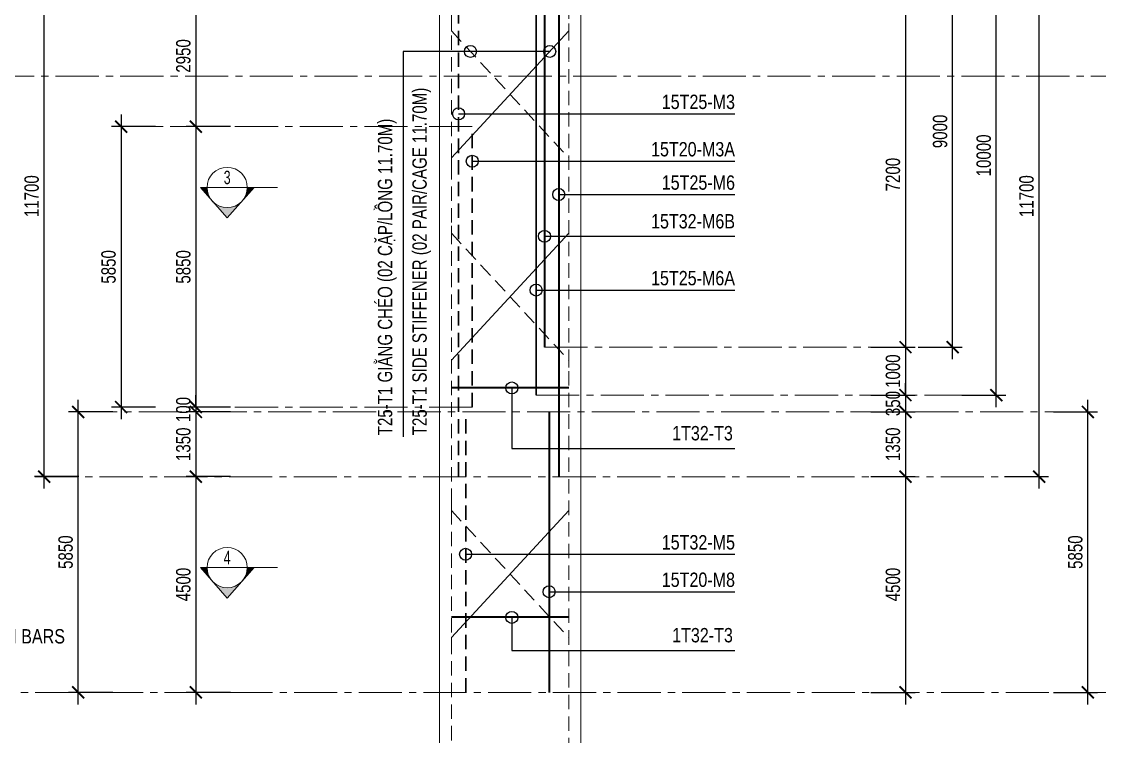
# Model space of a CAD drawing. Header units: millimetres. Extents: x 2746337 to 7547699, y -363432 to 15720.
# Drawn here: x 2871188 to 2893677, y -26918 to -12008 of the extents above; entities that cross this region are included whole.
import ezdxf
from ezdxf.enums import TextEntityAlignment as Align

# ---------------------------------------------------------------- set-up
doc = ezdxf.new("R2010")
doc.units = ezdxf.units.MM
doc.header["$LTSCALE"] = 1200
doc.header["$PDMODE"] = 3
for name, pattern in [('CENTER2', [1.125, 0.75, -0.125, 0.125, -0.125]), ('CONTINOUS', [0]), ('HIDDEN', [0.375, 0.25, -0.125])]:
    doc.linetypes.add(name, pattern=pattern)
for name, color, linetype, lineweight in [('1', 9, 'Continuous', 13), ('BOUND', 3, 'Continuous', 20), ('C1CO', 4, 'Continuous', 35), ('Grid line', 160, 'CENTER2', 5), ('HIDE', 8, 'HIDDEN', 13), ('K-THUOC', 1, 'Continuous', 18), ('LEADER', 8, 'Continuous', 9), ('T1CO', 4, 'Continuous', 20), ('T1HI', 4, 'HIDDEN', 13), ('TCCO', 4, 'Continuous', 35), ('TCHI', 4, 'HIDDEN', 30), ('TEXTMA', 2, 'Continuous', 13), ('TEXTVN', 2, 'Continuous', 20)]:
    doc.layers.add(name, color=color, linetype=linetype, lineweight=lineweight)
doc.styles.add('DB_Arial', font='arial.ttf', dxfattribs={"width": 0.8})
doc.styles.add('SMTEXT', font='arial.ttf', dxfattribs={"width": 0.75})
doc.styles.add('TEXTVN', font='VHELVCN.TTF', dxfattribs={"width": 0.8})
doc.dimstyles.new('BSV1-100', dxfattribs={"dimtxt": 300, "dimasz": 250, "dimexe": 200, "dimexo": 0, "dimgap": 108, "dimtad": 1, "dimdec": 0, "dimdsep": 46, "dimtxsty": 'SMTEXT', "dimblk": 'ARCHTICK', "dimcen": 100, "dimdle": 250, "dimclrd": 256, "dimclre": 256, "dimclrt": 1, "dimadec": 0, "dimazin": 0, "dimtfac": 1, "dimtdec": 0, "dimtix": 1, "dimtmove": 2, "dimatfit": 3, "dimfxl": 720, "dimfxlon": 1, "dimtolj": 1, "dimtzin": 0, "dimarcsym": 0})
doc.dimstyles.new('BSV25', dxfattribs={"dimtxt": 300, "dimasz": 250, "dimexe": 200, "dimexo": 0, "dimgap": 108, "dimtad": 1, "dimdec": 0, "dimlfac": 0.25, "dimdsep": 46, "dimtxsty": 'SMTEXT', "dimblk": 'ARCHTICK', "dimcen": 100, "dimdle": 250, "dimclrd": 256, "dimclre": 256, "dimclrt": 2, "dimadec": 0, "dimazin": 0, "dimtfac": 1, "dimtdec": 0, "dimtix": 1, "dimtmove": 2, "dimatfit": 3, "dimfxl": 800, "dimfxlon": 1, "dimtolj": 1, "dimtzin": 0, "dimarcsym": 0})

# ---------------------------------------------------------------- blocks, each defined once
blk = doc.blocks.new('_ArchTick')
at = {"color": 0, "linetype": 'ByBlock', "const_width": 0.15}
blk.add_lwpolyline([(-0.5, -0.5), (0.5, 0.5)], dxfattribs=at)
blk = doc.blocks.new('*D115')
at = {"layer": 'Defpoints', "color": 0, "transparency": 16777216}
for p in [(2879905, -8850), (2866096, -11850), (2879905, -11850)]:
    blk.add_point(p, dxfattribs=at)
at = {"layer": 'K-THUOC', "lineweight": -2, "transparency": 16777216}
for p, q in [((2866096, -8600), (2866096, -12100)), ((2866816, -8850), (2865896, -8850)), ((2866816, -11850), (2865896, -11850))]:
    blk.add_line(p, q, dxfattribs=at)
at = {"layer": 'K-THUOC', "lineweight": -2, "transparency": 16777216, "xscale": 250, "yscale": 250, "zscale": 250}
for p, rotation in [((2866096, -8850), 90), ((2866096, -11850), 270)]:
    blk.add_blockref('_ArchTick', p, dxfattribs=dict(at, rotation=rotation))
at = {"layer": 'K-THUOC', "color": 1, "transparency": 16777216, "char_height": 300, "attachment_point": 5, "rotation": 90, "style": 'SMTEXT'}
for s, insert in [('\\A1;T12a200-L1,L2,L3', (2866384, -10350)), ('\\A1;3000', (2865834, -10350))]:
    blk.add_mtext(s, dxfattribs=dict(at, insert=insert))
blk = doc.blocks.new('*D78')
at = {"layer": 'Defpoints', "color": 0, "transparency": 16777216}
for p in [(2879905, -11850), (2866096, -26000), (2872898, -26000)]:
    blk.add_point(p, dxfattribs=at)
at = {"layer": 'K-THUOC', "lineweight": -2, "transparency": 16777216}
for p, q in [((2866096, -11600), (2866096, -26250)), ((2866816, -11850), (2865896, -11850)), ((2866816, -26000), (2865896, -26000))]:
    blk.add_line(p, q, dxfattribs=at)
at = {"layer": 'K-THUOC', "lineweight": -2, "transparency": 16777216, "xscale": 250, "yscale": 250, "zscale": 250}
for p, rotation in [((2866096, -11850), 90), ((2866096, -26000), 270)]:
    blk.add_blockref('_ArchTick', p, dxfattribs=dict(at, rotation=rotation))
at = {"layer": 'K-THUOC', "color": 1, "transparency": 16777216, "char_height": 300, "attachment_point": 5, "rotation": 90, "style": 'SMTEXT'}
for s, insert in [('\\A1;T12a300-L1,L2,L3', (2866384, -18925)), ('\\A1;14150', (2865835, -18925))]:
    blk.add_mtext(s, dxfattribs=dict(at, insert=insert))
blk = doc.blocks.new('SIGSEC')
at = {"layer": '1', "lineweight": 9}
h = blk.add_hatch(color=256, dxfattribs=at)
h.dxf.hatch_style = 1
h.paths.add_polyline_path([(-420, 0), (-560, 0), (-315, -278, -0.182676)])
h = blk.add_hatch(color=256, dxfattribs=at)
h.dxf.hatch_style = 1
h.paths.add_polyline_path([(560, 0), (420, 0, -0.182676), (315, -278)])
h = blk.add_hatch(color=256, dxfattribs=at)
h.dxf.hatch_style = 1
h.paths.add_polyline_path([(315, -278, -0.451416), (-315, -278), (0, -635)])
at = {"layer": '1', "lineweight": 9, "elevation": 0}
blk.add_lwpolyline([(1050, 0), (-560, 0), (0, -635), (560, 0)], dxfattribs=at)
at = {"layer": '1', "lineweight": 9}
blk.add_circle((0, 0), 420, dxfattribs=at)
at = {"layer": 'BOUND', "lineweight": 9, "style": 'TEXTVN', "width": 0.8}
blk.add_attdef('SEC', text='', height=280, dxfattribs=at).set_placement((0, 210, 0), align=Align.MIDDLE_CENTER)
blk = doc.blocks.new('*D82')
at = {"layer": 'Defpoints', "color": 0, "transparency": 16777216}
for p in [(2896467, -9350), (2865080, -13150), (2897724, -13150)]:
    blk.add_point(p, dxfattribs=at)
at = {"layer": 'K-THUOC', "lineweight": -2, "transparency": 16777216}
for p, q in [((2865080, -9100), (2865080, -13400)), ((2865800, -9350), (2864880, -9350)), ((2865800, -13150), (2864880, -13150))]:
    blk.add_line(p, q, dxfattribs=at)
at = {"layer": 'K-THUOC', "lineweight": -2, "transparency": 16777216, "xscale": 250, "yscale": 250, "zscale": 250}
for p, rotation in [((2865080, -9350), 90), ((2865080, -13150), 270)]:
    blk.add_blockref('_ArchTick', p, dxfattribs=dict(at, rotation=rotation))
at = {"layer": 'K-THUOC', "color": 1, "transparency": 16777216, "insert": (2864819, -11250), "char_height": 300, "attachment_point": 5, "rotation": 90, "style": 'SMTEXT'}
blk.add_mtext('\\A1;3800', dxfattribs=at)
blk = doc.blocks.new('*D88')
at = {"layer": 'Defpoints', "color": 0, "transparency": 16777216}
for p in [(2882855, -11600), (2882855, -18800), (2889630, -18800)]:
    blk.add_point(p, dxfattribs=at)
at = {"layer": 'K-THUOC', "lineweight": -2, "transparency": 16777216}
for p, q in [((2889630, -11350), (2889630, -19050)), ((2888910, -11600), (2889830, -11600)), ((2888910, -18800), (2889830, -18800))]:
    blk.add_line(p, q, dxfattribs=at)
at = {"layer": 'K-THUOC', "lineweight": -2, "transparency": 16777216, "xscale": 250, "yscale": 250, "zscale": 250}
for p, rotation in [((2889630, -11600), 90), ((2889630, -18800), 270)]:
    blk.add_blockref('_ArchTick', p, dxfattribs=dict(at, rotation=rotation))
at = {"layer": 'K-THUOC', "color": 1, "transparency": 16777216, "insert": (2889369, -15200), "char_height": 300, "attachment_point": 5, "rotation": 90, "style": 'SMTEXT'}
blk.add_mtext('\\A1;7200', dxfattribs=at)
blk = doc.blocks.new('*D89')
at = {"layer": 'Defpoints', "color": 0, "transparency": 16777216}
for p in [(2882855, -19800), (2882855, -20150), (2889630, -20150)]:
    blk.add_point(p, dxfattribs=at)
at = {"layer": 'K-THUOC', "lineweight": -2, "transparency": 16777216}
for p, q in [((2889630, -19800), (2889630, -19550)), ((2888910, -19800), (2889830, -19800)), ((2889630, -19800), (2889630, -20150)), ((2888910, -20150), (2889830, -20150)), ((2889630, -20150), (2889630, -20400))]:
    blk.add_line(p, q, dxfattribs=at)
at = {"layer": 'K-THUOC', "lineweight": -2, "transparency": 16777216, "xscale": 250, "yscale": 250, "zscale": 250}
for p, rotation in [((2889630, -19800), 270), ((2889630, -20150), 90)]:
    blk.add_blockref('_ArchTick', p, dxfattribs=dict(at, rotation=rotation))
at = {"layer": 'K-THUOC', "color": 1, "transparency": 16777216, "insert": (2889369, -19975), "char_height": 300, "attachment_point": 5, "rotation": 90, "style": 'SMTEXT'}
blk.add_mtext('\\A1;350', dxfattribs=at)
blk = doc.blocks.new('*D90')
at = {"layer": 'Defpoints', "color": 0, "transparency": 16777216}
for p in [(2882855, -20150), (2882855, -21500), (2889630, -21500)]:
    blk.add_point(p, dxfattribs=at)
at = {"layer": 'K-THUOC', "lineweight": -2, "transparency": 16777216}
for p, q in [((2889630, -19900), (2889630, -21750)), ((2888910, -20150), (2889830, -20150)), ((2888910, -21500), (2889830, -21500))]:
    blk.add_line(p, q, dxfattribs=at)
at = {"layer": 'K-THUOC', "lineweight": -2, "transparency": 16777216, "xscale": 250, "yscale": 250, "zscale": 250}
for p, rotation in [((2889630, -20150), 90), ((2889630, -21500), 270)]:
    blk.add_blockref('_ArchTick', p, dxfattribs=dict(at, rotation=rotation))
at = {"layer": 'K-THUOC', "color": 1, "transparency": 16777216, "insert": (2889369, -20825), "char_height": 300, "attachment_point": 5, "rotation": 90, "style": 'SMTEXT'}
blk.add_mtext('\\A1;1350', dxfattribs=at)
blk = doc.blocks.new('*D91')
at = {"layer": 'Defpoints', "color": 0, "transparency": 16777216}
for p in [(2882505, -21500), (2882855, -26000), (2889630, -26000)]:
    blk.add_point(p, dxfattribs=at)
at = {"layer": 'K-THUOC', "lineweight": -2, "transparency": 16777216}
for p, q in [((2889630, -21250), (2889630, -26250)), ((2888910, -21500), (2889830, -21500)), ((2888910, -26000), (2889830, -26000))]:
    blk.add_line(p, q, dxfattribs=at)
at = {"layer": 'K-THUOC', "lineweight": -2, "transparency": 16777216, "xscale": 250, "yscale": 250, "zscale": 250}
for p, rotation in [((2889630, -21500), 90), ((2889630, -26000), 270)]:
    blk.add_blockref('_ArchTick', p, dxfattribs=dict(at, rotation=rotation))
at = {"layer": 'K-THUOC', "color": 1, "transparency": 16777216, "insert": (2889369, -23750), "char_height": 300, "attachment_point": 5, "rotation": 90, "style": 'SMTEXT'}
blk.add_mtext('\\A1;4500', dxfattribs=at)
blk = doc.blocks.new('*D92')
at = {"layer": 'Defpoints', "color": 0, "transparency": 16777216}
for p in [(2882355, -20150), (2893435, -20150), (2882355, -26000)]:
    blk.add_point(p, dxfattribs=at)
at = {"layer": 'K-THUOC', "lineweight": -2, "transparency": 16777216}
for p, q in [((2893435, -26250), (2893435, -19900)), ((2892715, -20150), (2893635, -20150)), ((2892715, -26000), (2893635, -26000))]:
    blk.add_line(p, q, dxfattribs=at)
at = {"layer": 'K-THUOC', "lineweight": -2, "transparency": 16777216, "xscale": 250, "yscale": 250, "zscale": 250}
for p, rotation in [((2893435, -20150), 90), ((2893435, -26000), 270)]:
    blk.add_blockref('_ArchTick', p, dxfattribs=dict(at, rotation=rotation))
at = {"layer": 'K-THUOC', "color": 1, "transparency": 16777216, "insert": (2893174, -23075), "char_height": 300, "attachment_point": 5, "rotation": 90, "style": 'SMTEXT'}
blk.add_mtext('\\A1;5850', dxfattribs=at)
blk = doc.blocks.new('*D93')
at = {"layer": 'Defpoints', "color": 0, "transparency": 16777216}
for p in [(2881804, -9800), (2892417, -9800), (2881804, -21500)]:
    blk.add_point(p, dxfattribs=at)
at = {"layer": 'K-THUOC', "lineweight": -2, "transparency": 16777216}
for p, q in [((2892417, -21750), (2892417, -9550)), ((2891697, -9800), (2892617, -9800)), ((2891697, -21500), (2892617, -21500))]:
    blk.add_line(p, q, dxfattribs=at)
at = {"layer": 'K-THUOC', "lineweight": -2, "transparency": 16777216, "xscale": 250, "yscale": 250, "zscale": 250}
for p, rotation in [((2892417, -9800), 90), ((2892417, -21500), 270)]:
    blk.add_blockref('_ArchTick', p, dxfattribs=dict(at, rotation=rotation))
at = {"layer": 'K-THUOC', "color": 1, "transparency": 16777216, "insert": (2892156, -15650), "char_height": 300, "attachment_point": 5, "rotation": 90, "style": 'SMTEXT'}
blk.add_mtext('\\A1;11700', dxfattribs=at)
blk = doc.blocks.new('*D96')
at = {"layer": 'Defpoints', "color": 0, "transparency": 16777216}
for p in [(2881504, -9800), (2891524, -9800), (2881504, -19800)]:
    blk.add_point(p, dxfattribs=at)
at = {"layer": 'K-THUOC', "lineweight": -2, "transparency": 16777216}
for p, q in [((2891524, -20050), (2891524, -9550)), ((2890804, -9800), (2891724, -9800)), ((2890804, -19800), (2891724, -19800))]:
    blk.add_line(p, q, dxfattribs=at)
at = {"layer": 'K-THUOC', "lineweight": -2, "transparency": 16777216, "xscale": 250, "yscale": 250, "zscale": 250}
for p, rotation in [((2891524, -9800), 90), ((2891524, -19800), 270)]:
    blk.add_blockref('_ArchTick', p, dxfattribs=dict(at, rotation=rotation))
at = {"layer": 'K-THUOC', "color": 1, "transparency": 16777216, "insert": (2891263, -14800), "char_height": 300, "attachment_point": 5, "rotation": 90, "style": 'SMTEXT'}
blk.add_mtext('\\A1;10000', dxfattribs=at)
blk = doc.blocks.new('*D97')
at = {"layer": 'Defpoints', "color": 0, "transparency": 16777216}
for p in [(2882098, -9800), (2890614, -9800), (2882098, -18800)]:
    blk.add_point(p, dxfattribs=at)
at = {"layer": 'K-THUOC', "lineweight": -2, "transparency": 16777216}
for p, q in [((2890614, -19050), (2890614, -9550)), ((2889894, -9800), (2890814, -9800)), ((2889894, -18800), (2890814, -18800))]:
    blk.add_line(p, q, dxfattribs=at)
at = {"layer": 'K-THUOC', "lineweight": -2, "transparency": 16777216, "xscale": 250, "yscale": 250, "zscale": 250}
for p, rotation in [((2890614, -9800), 90), ((2890614, -18800), 270)]:
    blk.add_blockref('_ArchTick', p, dxfattribs=dict(at, rotation=rotation))
at = {"layer": 'K-THUOC', "color": 1, "transparency": 16777216, "insert": (2890353, -14300), "char_height": 300, "attachment_point": 5, "rotation": 90, "style": 'SMTEXT'}
blk.add_mtext('\\A1;9000', dxfattribs=at)
blk = doc.blocks.new('*D100')
at = {"layer": 'Defpoints', "color": 0, "transparency": 16777216}
for p in [(2879881, -11250), (2874825, -14200), (2879881, -14200)]:
    blk.add_point(p, dxfattribs=at)
at = {"layer": 'K-THUOC', "lineweight": -2, "transparency": 16777216}
for p, q in [((2874825, -11000), (2874825, -14450)), ((2875545, -11250), (2874625, -11250)), ((2875545, -14200), (2874625, -14200))]:
    blk.add_line(p, q, dxfattribs=at)
at = {"layer": 'K-THUOC', "lineweight": -2, "transparency": 16777216, "xscale": 250, "yscale": 250, "zscale": 250}
for p, rotation in [((2874825, -11250), 90), ((2874825, -14200), 270)]:
    blk.add_blockref('_ArchTick', p, dxfattribs=dict(at, rotation=rotation))
at = {"layer": 'K-THUOC', "color": 1, "transparency": 16777216, "insert": (2874564, -12725), "char_height": 300, "attachment_point": 5, "rotation": 90, "style": 'SMTEXT'}
blk.add_mtext('\\A1;2950', dxfattribs=at)
blk = doc.blocks.new('*D101')
at = {"layer": 'Defpoints', "color": 0, "transparency": 16777216}
for p in [(2879881, -21500), (2874825, -26000), (2879881, -26000)]:
    blk.add_point(p, dxfattribs=at)
at = {"layer": 'K-THUOC', "lineweight": -2, "transparency": 16777216}
for p, q in [((2874825, -21250), (2874825, -26250)), ((2875545, -21500), (2874625, -21500)), ((2875545, -26000), (2874625, -26000))]:
    blk.add_line(p, q, dxfattribs=at)
at = {"layer": 'K-THUOC', "lineweight": -2, "transparency": 16777216, "xscale": 250, "yscale": 250, "zscale": 250}
for p, rotation in [((2874825, -21500), 90), ((2874825, -26000), 270)]:
    blk.add_blockref('_ArchTick', p, dxfattribs=dict(at, rotation=rotation))
at = {"layer": 'K-THUOC', "color": 1, "transparency": 16777216, "insert": (2874564, -23750), "char_height": 300, "attachment_point": 5, "rotation": 90, "style": 'SMTEXT'}
blk.add_mtext('\\A1;4500', dxfattribs=at)
blk = doc.blocks.new('*D102')
at = {"layer": 'Defpoints', "color": 0, "transparency": 16777216}
for p in [(2871660, -9800), (2880081, -9800), (2880081, -21500)]:
    blk.add_point(p, dxfattribs=at)
at = {"layer": 'K-THUOC', "lineweight": -2, "transparency": 16777216}
for p, q in [((2871660, -21750), (2871660, -9550)), ((2872380, -9800), (2871460, -9800)), ((2872380, -21500), (2871460, -21500))]:
    blk.add_line(p, q, dxfattribs=at)
at = {"layer": 'K-THUOC', "lineweight": -2, "transparency": 16777216, "xscale": 250, "yscale": 250, "zscale": 250}
for p, rotation in [((2871660, -9800), 90), ((2871660, -21500), 270)]:
    blk.add_blockref('_ArchTick', p, dxfattribs=dict(at, rotation=rotation))
at = {"layer": 'K-THUOC', "color": 1, "transparency": 16777216, "insert": (2871399, -15650), "char_height": 300, "attachment_point": 5, "rotation": 90, "style": 'SMTEXT'}
blk.add_mtext('\\A1;11700', dxfattribs=at)
blk = doc.blocks.new('*D110')
at = {"layer": 'Defpoints', "color": 0, "transparency": 16777216}
for p in [(2897483, -500), (2891936, -26000), (2902651, -26000)]:
    blk.add_point(p, dxfattribs=at)
at = {"layer": 'K-THUOC', "lineweight": -2, "transparency": 16777216}
for p, q in [((2902651, -250), (2902651, -26250)), ((2901931, -500), (2902851, -500)), ((2901931, -26000), (2902851, -26000))]:
    blk.add_line(p, q, dxfattribs=at)
at = {"layer": 'K-THUOC', "lineweight": -2, "transparency": 16777216, "xscale": 250, "yscale": 250, "zscale": 250}
for p, rotation in [((2902651, -500), 90), ((2902651, -26000), 270)]:
    blk.add_blockref('_ArchTick', p, dxfattribs=dict(at, rotation=rotation))
at = {"layer": 'K-THUOC', "color": 1, "transparency": 16777216, "insert": (2902390, -13250), "char_height": 300, "attachment_point": 5, "rotation": 90, "style": 'SMTEXT'}
blk.add_mtext('\\A1;25500', dxfattribs=at)
blk = doc.blocks.new('*D111')
at = {"layer": 'Defpoints', "color": 0, "transparency": 16777216}
for p in [(2891936, -26000), (2893508, -45000), (2902651, -45000)]:
    blk.add_point(p, dxfattribs=at)
at = {"layer": 'K-THUOC', "lineweight": -2, "transparency": 16777216}
for p, q in [((2902651, -25750), (2902651, -45250)), ((2901931, -26000), (2902851, -26000)), ((2901931, -45000), (2902851, -45000))]:
    blk.add_line(p, q, dxfattribs=at)
at = {"layer": 'K-THUOC', "lineweight": -2, "transparency": 16777216, "xscale": 250, "yscale": 250, "zscale": 250}
for p, rotation in [((2902651, -26000), 90), ((2902651, -45000), 270)]:
    blk.add_blockref('_ArchTick', p, dxfattribs=dict(at, rotation=rotation))
at = {"layer": 'K-THUOC', "color": 1, "transparency": 16777216, "insert": (2902390, -35500), "char_height": 300, "attachment_point": 5, "rotation": 90, "style": 'SMTEXT'}
blk.add_mtext('\\A1;19000', dxfattribs=at)
blk = doc.blocks.new('*D112')
at = {"layer": 'Defpoints', "color": 0, "transparency": 16777216}
for p in [(2896683, 0), (2903712, 0), (2891936, -26000)]:
    blk.add_point(p, dxfattribs=at)
at = {"layer": 'K-THUOC', "lineweight": -2, "transparency": 16777216}
for p, q in [((2903712, -26250), (2903712, 250)), ((2902992, 0), (2903912, 0)), ((2902992, -26000), (2903912, -26000))]:
    blk.add_line(p, q, dxfattribs=at)
at = {"layer": 'K-THUOC', "lineweight": -2, "transparency": 16777216, "xscale": 250, "yscale": 250, "zscale": 250}
for p, rotation in [((2903712, 0), 90), ((2903712, -26000), 270)]:
    blk.add_blockref('_ArchTick', p, dxfattribs=dict(at, rotation=rotation))
at = {"layer": 'K-THUOC', "color": 1, "transparency": 16777216, "insert": (2903451, -13000), "char_height": 300, "attachment_point": 5, "rotation": 90, "style": 'SMTEXT'}
blk.add_mtext('\\A1;26000', dxfattribs=at)
blk = doc.blocks.new('lop2-type2')
at = {"layer": 'TCHI', "color": 6, "linetype": 'CONTINOUS'}
for p, q in [((2735120, -11600), (2735120, -5750)), ((2735270, -19800), (2735270, -9800))]:
    blk.add_line(p, q, dxfattribs=at)
blk = doc.blocks.new('lop1-type2')
at = {"layer": 'C1CO'}
for p, q in [((2730241, 450), (2730241, -4100)), ((2730091, -2600), (2730091, -11600)), ((2730241, -9800), (2730241, -21500)), ((2730041, -20150), (2730041, -26000))]:
    blk.add_line(p, q, dxfattribs=at)
at = {"layer": 'TCCO'}
blk.add_line((2729944, -9800), (2729944, -18800), dxfattribs=at)
blk = doc.blocks.new('T.lopđat-type 2')
at = {"layer": 'TCHI', "linetype": 'HIDDEN'}
for p, q in [((2968545, -11250), (2968545, 450)), ((2968395, -21500), (2968395, -9800)), ((2968545, -26000), (2968545, -20150))]:
    blk.add_line(p, q, dxfattribs=at)
at = {"layer": 'TCHI', "color": 6, "linetype": 'HIDDEN'}
for p, q in [((2968743, -10300), (2968743, -2500)), ((2968681, -20050), (2968681, -14200))]:
    blk.add_line(p, q, dxfattribs=at)
blk = doc.blocks.new('*D253')
at = {"layer": 'Defpoints', "color": 0, "transparency": 16777216}
for p in [(2879905, -14200), (2874825, -20050), (2879905, -20050)]:
    blk.add_point(p, dxfattribs=at)
at = {"layer": 'K-THUOC', "lineweight": -2, "transparency": 16777216}
for p, q in [((2874825, -13950), (2874825, -20300)), ((2875545, -14200), (2874625, -14200)), ((2875545, -20050), (2874625, -20050))]:
    blk.add_line(p, q, dxfattribs=at)
at = {"layer": 'K-THUOC', "lineweight": -2, "transparency": 16777216, "xscale": 250, "yscale": 250, "zscale": 250}
for p, rotation in [((2874825, -14200), 90), ((2874825, -20050), 270)]:
    blk.add_blockref('_ArchTick', p, dxfattribs=dict(at, rotation=rotation))
at = {"layer": 'K-THUOC', "color": 1, "transparency": 16777216, "insert": (2874564, -17125), "char_height": 300, "attachment_point": 5, "rotation": 90, "style": 'SMTEXT'}
blk.add_mtext('\\A1;5850', dxfattribs=at)
blk = doc.blocks.new('*D254')
at = {"layer": 'Defpoints', "color": 0, "transparency": 16777216}
for p in [(2874825, -20150), (2880700, -20150), (2880836, -20050)]:
    blk.add_point(p, dxfattribs=at)
at = {"layer": 'K-THUOC', "lineweight": -2, "transparency": 16777216}
for p, q in [((2874825, -20050), (2874825, -19800)), ((2875545, -20050), (2874625, -20050)), ((2875545, -20150), (2874625, -20150)), ((2874825, -20050), (2874825, -20150)), ((2874825, -20150), (2874825, -20400))]:
    blk.add_line(p, q, dxfattribs=at)
at = {"layer": 'K-THUOC', "lineweight": -2, "transparency": 16777216, "xscale": 250, "yscale": 250, "zscale": 250}
for p, rotation in [((2874825, -20050), 270), ((2874825, -20150), 90)]:
    blk.add_blockref('_ArchTick', p, dxfattribs=dict(at, rotation=rotation))
at = {"layer": 'K-THUOC', "color": 1, "transparency": 16777216, "insert": (2874564, -20100), "char_height": 300, "attachment_point": 5, "rotation": 90, "style": 'SMTEXT'}
blk.add_mtext('\\A1;100', dxfattribs=at)
blk = doc.blocks.new('*D255')
at = {"layer": 'Defpoints', "color": 0, "transparency": 16777216}
for p in [(2880455, -20150), (2874825, -21500), (2880455, -21500)]:
    blk.add_point(p, dxfattribs=at)
at = {"layer": 'K-THUOC', "lineweight": -2, "transparency": 16777216}
for p, q in [((2874825, -19900), (2874825, -21750)), ((2875545, -20150), (2874625, -20150)), ((2875545, -21500), (2874625, -21500))]:
    blk.add_line(p, q, dxfattribs=at)
at = {"layer": 'K-THUOC', "lineweight": -2, "transparency": 16777216, "xscale": 250, "yscale": 250, "zscale": 250}
for p, rotation in [((2874825, -20150), 90), ((2874825, -21500), 270)]:
    blk.add_blockref('_ArchTick', p, dxfattribs=dict(at, rotation=rotation))
at = {"layer": 'K-THUOC', "color": 1, "transparency": 16777216, "insert": (2874564, -20825), "char_height": 300, "attachment_point": 5, "rotation": 90, "style": 'SMTEXT'}
blk.add_mtext('\\A1;1350', dxfattribs=at)
blk = doc.blocks.new('*D257')
at = {"layer": 'Defpoints', "color": 0, "transparency": 16777216}
for p in [(2872369, -20150), (2880612, -20150), (2880612, -26000)]:
    blk.add_point(p, dxfattribs=at)
at = {"layer": 'K-THUOC', "lineweight": -2, "transparency": 16777216}
for p, q in [((2872369, -26250), (2872369, -19900)), ((2873089, -20150), (2872169, -20150)), ((2873089, -26000), (2872169, -26000))]:
    blk.add_line(p, q, dxfattribs=at)
at = {"layer": 'K-THUOC', "lineweight": -2, "transparency": 16777216, "xscale": 250, "yscale": 250, "zscale": 250}
for p, rotation in [((2872369, -20150), 90), ((2872369, -26000), 270)]:
    blk.add_blockref('_ArchTick', p, dxfattribs=dict(at, rotation=rotation))
at = {"layer": 'K-THUOC', "color": 1, "transparency": 16777216, "insert": (2872108, -23075), "char_height": 300, "attachment_point": 5, "rotation": 90, "style": 'SMTEXT'}
blk.add_mtext('\\A1;5850', dxfattribs=at)
blk = doc.blocks.new('*D489')
at = {"layer": 'Defpoints', "color": 0, "transparency": 16777216}
for p in [(2882855, -18800), (2882855, -19800), (2889630, -19800)]:
    blk.add_point(p, dxfattribs=at)
at = {"layer": 'K-THUOC', "lineweight": -2, "transparency": 16777216}
for p, q in [((2889630, -18550), (2889630, -20050)), ((2888910, -18800), (2889830, -18800)), ((2888910, -19800), (2889830, -19800))]:
    blk.add_line(p, q, dxfattribs=at)
at = {"layer": 'K-THUOC', "lineweight": -2, "transparency": 16777216, "xscale": 250, "yscale": 250, "zscale": 250}
for p, rotation in [((2889630, -18800), 90), ((2889630, -19800), 270)]:
    blk.add_blockref('_ArchTick', p, dxfattribs=dict(at, rotation=rotation))
at = {"layer": 'K-THUOC', "color": 1, "transparency": 16777216, "insert": (2889369, -19300), "char_height": 300, "attachment_point": 5, "rotation": 90, "style": 'SMTEXT'}
blk.add_mtext('\\A1;1000', dxfattribs=at)
blk = doc.blocks.new('*D492')
at = {"layer": 'Defpoints', "color": 0, "transparency": 16777216}
for p in [(2877847, -14200), (2873265, -20050), (2877847, -20050)]:
    blk.add_point(p, dxfattribs=at)
at = {"layer": 'K-THUOC', "lineweight": -2, "transparency": 16777216}
for p, q in [((2873265, -13950), (2873265, -20300)), ((2873985, -14200), (2873065, -14200)), ((2873985, -20050), (2873065, -20050))]:
    blk.add_line(p, q, dxfattribs=at)
at = {"layer": 'K-THUOC', "lineweight": -2, "transparency": 16777216, "xscale": 250, "yscale": 250, "zscale": 250}
for p, rotation in [((2873265, -14200), 90), ((2873265, -20050), 270)]:
    blk.add_blockref('_ArchTick', p, dxfattribs=dict(at, rotation=rotation))
at = {"layer": 'K-THUOC', "color": 1, "transparency": 16777216, "insert": (2873004, -17125), "char_height": 300, "attachment_point": 5, "rotation": 90, "style": 'SMTEXT'}
blk.add_mtext('\\A1;5850', dxfattribs=at)

msp = doc.modelspace()

# ---------------------------------------------------------------- linework, layer by layer
at = {"layer": 'BOUND'}
msp.add_line((2879905.2, 410), (2879905.2, -45000), dxfattribs=at)
msp.add_lwpolyline([(2879905.2, -45000), (2882855.2, -45000), (2882855.2, -500), (2879905.2, -500)], close=True, dxfattribs=at)
at = {"layer": 'C1CO'}
for p, q in [((2880155.2, -19638.2), (2882605.2, -19638.2)), ((2880155.2, -24424), (2882605.2, -24424))]:
    msp.add_line(p, q, dxfattribs=at)
at = {"layer": 'Grid line', "color": 2}
msp.add_line((2861098.5, -13150), (2897551.4, -13150), dxfattribs=at)
at = {"layer": 'Grid line'}
for p, q in [((2880590.9, -14200), (2873794.8, -14200)), ((2882098.4, -18800), (2890813.7, -18800)), ((2881923.7, -19800), (2891724.3, -19800)), ((2893434.9, -20150.4), (2873090.2, -20150.4)), ((2880590.9, -20050), (2875365.5, -20050)), ((2892616.8, -21500.4), (2871460.3, -21500.4)), ((2902073.3, -26000), (2866455.3, -26000))]:
    msp.add_line(p, q, dxfattribs=at)
at = {"layer": 'HIDE'}
for p, q in [((2880155.2, -45000), (2880155.2, 500)), ((2882605.2, 500), (2882605.2, -45000))]:
    msp.add_line(p, q, dxfattribs=at)
at = {"layer": 'T1CO'}
for points in [[(2882605.2, -12050.3), (2882605.2, -12200.3), (2880155.2, -14850.3), (2880155.2, -15000.3)], [(2882605.2, -16270.8), (2882605.2, -16420.8), (2880155.2, -19070.8), (2880155.2, -19220.8)], [(2882605.2, -22055.7), (2882605.2, -22205.7), (2880155.2, -24855.7), (2880155.2, -25005.7)]]:
    msp.add_lwpolyline(points, dxfattribs=at)
at = {"layer": 'T1HI'}
for points in [[(2880155.2, -12050.3), (2880155.2, -12200.3), (2882605.2, -14850.3), (2882605.2, -15000.3)], [(2880155.2, -16270.8), (2880155.2, -16420.8), (2882605.2, -19070.8), (2882605.2, -19220.8)], [(2880155.2, -22055.7), (2880155.2, -22205.7), (2882605.2, -24855.7), (2882605.2, -25005.7)]]:
    msp.add_lwpolyline(points, dxfattribs=at)

# ---------------------------------------------------------------- block references
for name, p in [('T.lopđat-type 2', (-88089.7, 0)), ('lop1-type2', (152154.4, 0)), ('lop2-type2', (146653.5, 0))]:
    msp.add_blockref(name, p)
at = {"layer": '1', "lineweight": 20}
for p, values in [((2875478.2, -15469), {'SEC': '3'}), ((2875478.2, -23397.2, 0), {'SEC': '4'})]:
    msp.add_blockref('SIGSEC', p, dxfattribs=at).add_auto_attribs(values)

# ---------------------------------------------------------------- texts
at = {"layer": 'TEXTMA', "style": 'DB_Arial', "width": 0.8}
for s, p in [('15T25-M3', (2886072.9, -13832.4)), ('15T20-M3A', (2886072.9, -14821)), ('15T25-M6', (2886072.9, -15515.6)), ('15T32-M6B', (2886072.9, -16323.2)), ('15T25-M6A', (2886072.9, -17508.9)), ('1T32-T3', (2886028.7, -20743.8)), ('15T32-M5', (2886072.9, -23019.7)), ('15T20-M8', (2886072.9, -23799.8)), ('1T32-T3', (2886028.7, -24956.7))]:
    msp.add_text(s, height=300, rotation=360, dxfattribs=at).set_placement(p, align=Align.RIGHT)
at = {"layer": 'TEXTVN', "lineweight": 20, "style": 'SMTEXT', "width": 0.75}
for s, p in [('T25-T1 SIDE STIFFENER (02 PAIR/CAGE 11.70M)', (2879641.8, -20635.9)), ('T25-T1 GIẰNG CHÉO (02 CẶP/LỒNG 11.70M)', (2878921.8, -20635.9))]:
    msp.add_text(s, height=300, rotation=90, dxfattribs=at).set_placement(p)
at = {"layer": 'TEXTVN', "style": 'DB_Arial', "width": 0.8}
msp.add_text('BOTTOM LEVEL OF MAIN BARS', height=300, dxfattribs=at).set_placement((2867027.6, -24980))

# ---------------------------------------------------------------- dimensions: what is measured, and where the dimension line sits
at = {"layer": 'K-THUOC'}
for base, p1, p2, picture, middle in [((2903711.7, 0), (2891936.3, -26000), (2896682.9, 0), '*D112', (2903450.5, -13000)), ((2902650.8, -26000), (2897482.9, -500), (2891936.3, -26000), '*D110', (2902389.7, -13250)), ((2865080.3, -13150), (2896467.2, -9350), (2897723.8, -13150), '*D82', (2864819, -11250)), ((2871660.3, -9800), (2880080.8, -21500), (2880080.8, -9800), '*D102', (2871399.2, -15650)), ((2891524.3, -9800.3), (2881503.8, -19800), (2881503.8, -9800.3), '*D96', (2891263.2, -14800.2)), ((2892416.8, -9800.3), (2881803.8, -21500), (2881803.8, -9800.3), '*D93', (2892155.7, -15650.2)), ((2890613.7153, -9800.4904), (2882098.4192, -18800), (2882098.4192, -9800.4904), '*D97', (2890352.5434, -14300.2452)), ((2874825, -14200), (2879880.8, -11250.3), (2879880.8, -14200), '*D100', (2874563.8, -12725.2)), ((2889630.2, -18800), (2882855.2, -11600.3), (2882855.2, -18800), '*D88', (2889369, -15200.2)), ((2873265, -20050), (2877847, -14200), (2877847, -20050), '*D492', (2873003.8, -17125)), ((2874825, -20050), (2879905.2, -14200), (2879905.2, -20050), '*D253', (2874563.8, -17125)), ((2889630.2, -19799.6), (2882855.2, -18800), (2882855.2, -19799.6), '*D489', (2889369, -19299.8)), ((2889630.2, -20150), (2882855.2, -19800), (2882855.2, -20150), '*D89', (2889368.9, -19975)), ((2874825, -20150.4), (2880835.7, -20050), (2880699.6, -20150.4), '*D254', (2874563.8, -20100.2)), ((2872369.4, -20150), (2880612.3, -26000), (2880612.3, -20150), '*D257', (2872108.2, -23075)), ((2874825, -21500.4), (2880454.9, -20150.4), (2880454.9, -21500.4), '*D255', (2874563.7, -20825.4)), ((2893434.9, -20150), (2882355.2, -26000), (2882355.2, -20150), '*D92', (2893173.7, -23075)), ((2889630.2, -21500), (2882855.2, -20150), (2882855.2, -21500), '*D90', (2889368.9, -20825)), ((2874825, -26000), (2879880.8, -21500), (2879880.8, -26000), '*D101', (2874563.8, -23750)), ((2889630.2, -26000), (2882505.2, -21500), (2882855.2, -26000), '*D91', (2889369, -23750)), ((2902650.8, -45000), (2891936.3, -26000), (2893508, -45000), '*D111', (2902389.7, -35500))]:
    dim = msp.add_linear_dim(base=base, p1=p1, p2=p2, angle=90, dimstyle='BSV1-100', dxfattribs=at)
    dim.commit()
    dim.dimension.update_dxf_attribs({"geometry": picture, "text_midpoint": middle})
for base, p1, p2, text, picture, middle in [((2866095.8, -11850), (2879905.2, -8850), (2879905.2, -11850), '<>\\XT12a200-L1,L2,L3', '*D115', (2866095.8, -10350)), ((2866095.8, -26000), (2879905.2, -11850), (2872898.5, -26000), '<>\\XT12a300-L1,L2,L3', '*D78', (2866095.8, -18925))]:
    dim = msp.add_linear_dim(base=base, p1=p1, p2=p2, angle=90, text=text, dimstyle='BSV1-100', dxfattribs=at)
    dim.commit()
    dim.dimension.update_dxf_attribs({"geometry": picture, "text_midpoint": middle})

# ---------------------------------------------------------------- leaders
at = {"layer": 'LEADER'}
for points in [[(2882206.6, -12631.5), (2879148.7, -12631.5), (2879148.7, -18631.5)], [(2880553.9, -12631.5), (2879148.7, -12631.5), (2879148.7, -20669.5)], [(2880304.9, -13932.4), (2886072.9, -13932.4)], [(2880590.9, -14921), (2886072.9, -14921)], [(2882395.2, -15615.6), (2886072.9, -15615.6)], [(2882098.4, -16487.7), (2886072.9, -16487.7)], [(2881923.7, -17608.9), (2886072.9, -17608.9)], [(2881416.7, -19650), (2881416.7, -20915.3), (2886072.9, -20915.3)], [(2880451.8, -23119.7), (2886072.9, -23119.7)], [(2882195.2, -23899.8), (2886072.9, -23899.8)], [(2881416.7, -24435.9), (2881416.7, -25128.3), (2886072.9, -25128.3)]]:
    msp.add_leader(points, dimstyle='BSV25', override={"dimldrblk": 'Origin'}, dxfattribs=at)

doc.saveas('drawing.dxf')
